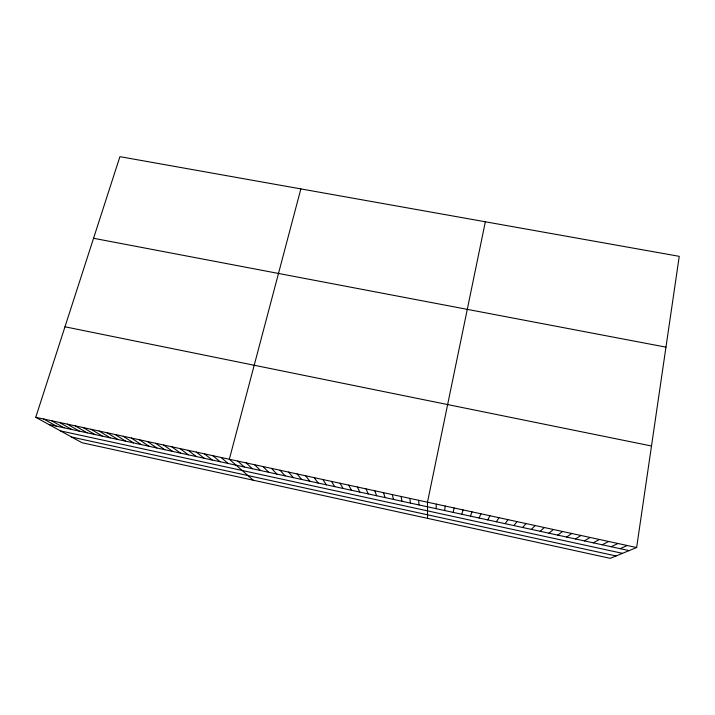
<?xml version="1.0" encoding="UTF-8"?>
<svg xmlns="http://www.w3.org/2000/svg" width="715" height="715" viewBox="0 0 715 715"><rect width="100%" height="100%" fill="white"/><g stroke="black" fill="none" stroke-linecap="round" stroke-linejoin="round"><path stroke-width="1.07" d="M436.052 508.66L436.347 504.129M444.623 510.519L445.231 506.05M636.636 547.538L679.25 256.336L119.914 156.657L35.75 417.301L81.975 442.719L610.244 558.344L636.636 547.538L35.75 417.301M485.351 221.784L427.49 502.207L427.552 518.357M453.203 512.387L454.132 507.981M300.863 188.903L229.327 459.262L253.289 480.221M461.81 514.255L463.052 509.911M470.434 516.132L471.989 511.851M479.077 518.009L480.954 513.799M487.746 519.894L489.936 515.738M496.425 521.78L498.945 517.696M505.13 523.675L507.972 519.653M513.853 525.57L517.025 521.61M522.602 527.473L526.088 523.577M531.361 529.377L535.186 525.552M540.147 531.281L544.294 527.527M548.95 533.193L553.428 529.502M557.772 535.115L562.589 531.486M566.62 537.037L571.768 533.479M575.486 538.967L580.964 535.472M584.37 540.898L590.188 537.466M593.271 542.828L599.438 539.476M602.2 544.767L608.706 541.478M611.146 546.716L617.992 543.498M620.12 548.664L627.305 545.509M93.558 238.283L665.96 347.141M64.976 326.791L651.499 445.999M48.843 424.504L629.111 550.622M60.462 430.886L622.461 553.339M71.706 437.071L616.062 555.957M43.615 419.008L56.458 426.158M51.489 420.715L64.091 427.82M59.39 422.431L71.732 429.483M67.299 424.147L79.392 431.145M75.236 425.863L87.069 432.816M83.181 427.588L94.764 434.488M91.145 429.313L102.477 436.159M99.135 431.038L110.208 437.839M107.134 432.772L117.948 439.528M115.151 434.514L125.706 441.209M123.195 436.257L133.491 442.898M131.247 438L141.284 444.596M139.318 439.752L149.095 446.294M147.406 441.504L156.916 447.992M155.521 443.264L164.763 449.699M163.646 445.025L172.628 451.406M171.788 446.786L180.502 453.122M179.957 448.555L188.394 454.838M188.134 450.334L196.312 456.554M196.339 452.112L204.24 458.279M204.553 453.891L212.185 460.004M212.793 455.678L220.149 461.738M221.051 457.466L228.13 463.472M237.72 461.077L244.253 466.975M246.139 462.9L252.386 468.745M254.576 464.732L260.537 470.515M263.04 466.564L268.715 472.293M271.512 468.405L276.902 474.072M280.012 470.247L285.115 475.859M288.529 472.088L293.338 477.647M297.065 473.938L301.587 479.434M305.618 475.797L309.845 481.231M314.189 477.656L318.13 483.027M322.787 479.515L326.433 484.833M331.403 481.383L334.754 486.647M340.036 483.251L343.093 488.452M348.688 485.127L351.449 490.275M357.366 487.004L359.824 492.09M366.053 488.89L368.216 493.913M374.776 490.785L376.626 495.745M383.508 492.671L385.063 497.577M392.267 494.574L393.509 499.419M401.035 496.478L401.982 501.26M409.838 498.382L410.473 503.101M418.65 500.294L418.981 504.951"/></g></svg>
